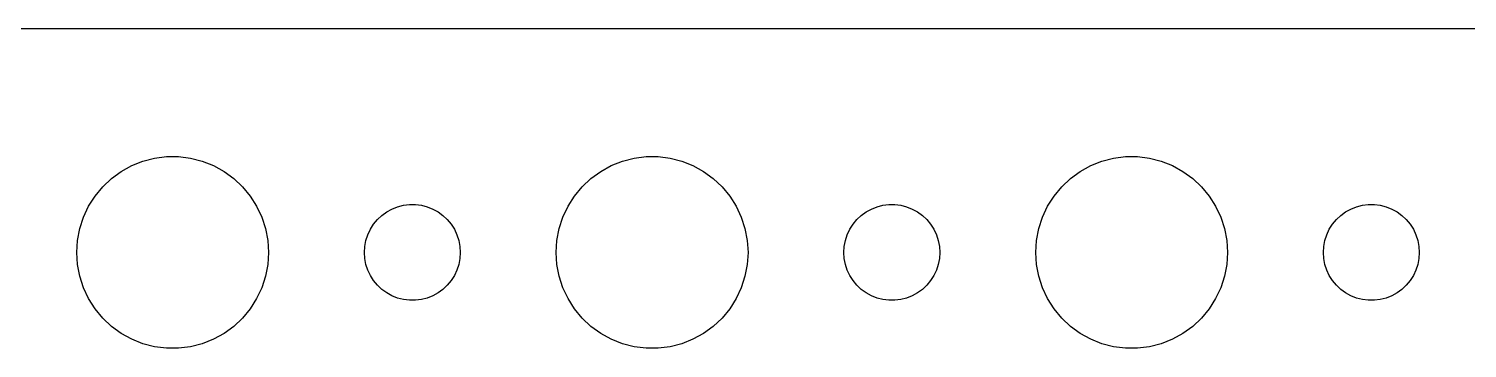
# Model space of a CAD drawing. Header units: metres. Extents: x -187 to 187, y -22 to 22.
# Drawn here: x -94.5 to -49.5, y 12.01 to 21.99 of the extents above; entities that cross this region are included whole.
import ezdxf

# ---------------------------------------------------------------- set-up
doc = ezdxf.new("R2010")
doc.units = ezdxf.units.M

msp = doc.modelspace()

# ---------------------------------------------------------------- linework, layer by layer
for p, q in [((182.314, 21.9901), (-182.314, 21.9901)), ((-91.6075, 17.533), (-91.2773, 17.7145)), ((-91.2773, 17.7145), (-90.927, 17.8532)), ((-90.927, 17.8532), (-90.5621, 17.9469)), ((-90.5621, 17.9469), (-90.1884, 17.9941)), ((-90.1884, 17.9941), (-89.8116, 17.9941)), ((-89.8116, 17.9941), (-89.4379, 17.9469)), ((-89.4379, 17.9469), (-89.073, 17.8532)), ((-89.073, 17.8532), (-88.7227, 17.7145)), ((-88.7227, 17.7145), (-88.3925, 17.533)), ((-76.6075, 17.533), (-76.2773, 17.7145)), ((-76.2773, 17.7145), (-75.927, 17.8532)), ((-75.927, 17.8532), (-75.5621, 17.9469)), ((-75.5621, 17.9469), (-75.1884, 17.9941)), ((-75.1884, 17.9941), (-74.8116, 17.9941)), ((-74.8116, 17.9941), (-74.4379, 17.9469)), ((-74.4379, 17.9469), (-74.073, 17.8532)), ((-74.073, 17.8532), (-73.7227, 17.7145)), ((-73.7227, 17.7145), (-73.3925, 17.533)), ((-61.6075, 17.533), (-61.2773, 17.7145)), ((-61.2773, 17.7145), (-60.927, 17.8532)), ((-60.927, 17.8532), (-60.5621, 17.9469)), ((-60.5621, 17.9469), (-60.1884, 17.9941)), ((-60.1884, 17.9941), (-59.8116, 17.9941)), ((-59.8116, 17.9941), (-59.4379, 17.9469)), ((-59.4379, 17.9469), (-59.0729, 17.8532)), ((-59.0729, 17.8532), (-58.7227, 17.7145)), ((-58.7227, 17.7145), (-58.3925, 17.533)), ((-92.1869, 17.0536), (-91.9123, 17.3115)), ((-91.9123, 17.3115), (-91.6075, 17.533)), ((-88.3925, 17.533), (-88.0877, 17.3115)), ((-88.0877, 17.3115), (-87.8131, 17.0536)), ((-77.1869, 17.0536), (-76.9123, 17.3115)), ((-76.9123, 17.3115), (-76.6075, 17.533)), ((-73.3925, 17.533), (-73.0877, 17.3115)), ((-73.0877, 17.3115), (-72.8131, 17.0536)), ((-62.1869, 17.0536), (-61.9123, 17.3115)), ((-61.9123, 17.3115), (-61.6075, 17.533)), ((-58.3925, 17.533), (-58.0877, 17.3115)), ((-58.0877, 17.3115), (-57.8131, 17.0536)), ((-92.6289, 16.4453), (-92.427, 16.7634)), ((-92.427, 16.7634), (-92.1869, 17.0536)), ((-87.8131, 17.0536), (-87.573, 16.7634)), ((-87.573, 16.7634), (-87.3711, 16.4453)), ((-77.6289, 16.4453), (-77.427, 16.7634)), ((-77.427, 16.7634), (-77.1869, 17.0536)), ((-72.8131, 17.0536), (-72.573, 16.7634)), ((-72.573, 16.7634), (-72.3711, 16.4453)), ((-62.6289, 16.4453), (-62.427, 16.7634)), ((-62.427, 16.7634), (-62.1869, 17.0536)), ((-57.8131, 17.0536), (-57.5729, 16.7634)), ((-57.5729, 16.7634), (-57.3711, 16.4453)), ((-92.7893, 16.1044), (-92.6289, 16.4453)), ((-87.3711, 16.4453), (-87.2107, 16.1044)), ((-83.4561, 16.1558), (-83.3037, 16.2665)), ((-83.3037, 16.2665), (-83.1387, 16.3572)), ((-83.1387, 16.3572), (-82.9635, 16.4266)), ((-82.9635, 16.4266), (-82.7811, 16.4734)), ((-82.7811, 16.4734), (-82.5942, 16.497)), ((-82.5942, 16.497), (-82.4058, 16.497)), ((-82.4058, 16.497), (-82.2189, 16.4734)), ((-82.2189, 16.4734), (-82.0365, 16.4266)), ((-82.0365, 16.4266), (-81.8613, 16.3572)), ((-81.8613, 16.3572), (-81.6963, 16.2665)), ((-81.6963, 16.2665), (-81.5439, 16.1558)), ((-77.7893, 16.1044), (-77.6289, 16.4453)), ((-72.3711, 16.4453), (-72.2107, 16.1044)), ((-68.4561, 16.1558), (-68.3037, 16.2665)), ((-68.3037, 16.2665), (-68.1387, 16.3572)), ((-68.1387, 16.3572), (-67.9635, 16.4266)), ((-67.9635, 16.4266), (-67.7811, 16.4734)), ((-67.7811, 16.4734), (-67.5942, 16.497)), ((-67.5942, 16.497), (-67.4058, 16.497)), ((-67.4058, 16.497), (-67.2189, 16.4734)), ((-67.2189, 16.4734), (-67.0365, 16.4266)), ((-67.0365, 16.4266), (-66.8613, 16.3572)), ((-66.8613, 16.3572), (-66.6963, 16.2665)), ((-66.6963, 16.2665), (-66.5439, 16.1558)), ((-62.7893, 16.1044), (-62.6289, 16.4453)), ((-57.3711, 16.4453), (-57.2107, 16.1044)), ((-53.4561, 16.1558), (-53.3037, 16.2665)), ((-53.3037, 16.2665), (-53.1387, 16.3572)), ((-53.1387, 16.3572), (-52.9635, 16.4266)), ((-52.9635, 16.4266), (-52.7811, 16.4734)), ((-52.7811, 16.4734), (-52.5942, 16.497)), ((-52.5942, 16.497), (-52.4058, 16.497)), ((-52.4058, 16.497), (-52.2189, 16.4734)), ((-52.2189, 16.4734), (-52.0365, 16.4266)), ((-52.0365, 16.4266), (-51.8613, 16.3572)), ((-51.8613, 16.3572), (-51.6963, 16.2665)), ((-51.6963, 16.2665), (-51.5439, 16.1558)), ((-92.9057, 15.7461), (-92.7893, 16.1044)), ((-87.2107, 16.1044), (-87.0943, 15.7461)), ((-83.8145, 15.7226), (-83.7135, 15.8817)), ((-83.7135, 15.8817), (-83.5934, 16.0268)), ((-83.5934, 16.0268), (-83.4561, 16.1558)), ((-81.5439, 16.1558), (-81.4065, 16.0268)), ((-81.4065, 16.0268), (-81.2865, 15.8817)), ((-81.2865, 15.8817), (-81.1855, 15.7226)), ((-77.9057, 15.7461), (-77.7893, 16.1044)), ((-72.2107, 16.1044), (-72.0943, 15.7461)), ((-68.8145, 15.7226), (-68.7135, 15.8817)), ((-68.7135, 15.8817), (-68.5934, 16.0268)), ((-68.5934, 16.0268), (-68.4561, 16.1558)), ((-66.5439, 16.1558), (-66.4065, 16.0268)), ((-66.4065, 16.0268), (-66.2865, 15.8817)), ((-66.2865, 15.8817), (-66.1855, 15.7226)), ((-62.9057, 15.7461), (-62.7893, 16.1044)), ((-57.2107, 16.1044), (-57.0942, 15.7461)), ((-53.8145, 15.7226), (-53.7135, 15.8817)), ((-53.7135, 15.8817), (-53.5934, 16.0268)), ((-53.5934, 16.0268), (-53.4561, 16.1558)), ((-51.5439, 16.1558), (-51.4065, 16.0268)), ((-51.4065, 16.0268), (-51.2865, 15.8817)), ((-51.2865, 15.8817), (-51.1855, 15.7226)), ((-93, 15), (-92.9763, 15.376)), ((-92.9763, 15.376), (-92.9057, 15.7461)), ((-87.0943, 15.7461), (-87.0237, 15.376)), ((-87.0237, 15.376), (-87, 15)), ((-83.9882, 15.188), (-83.9529, 15.373)), ((-83.9529, 15.373), (-83.8947, 15.5522)), ((-83.8947, 15.5522), (-83.8145, 15.7226)), ((-81.1855, 15.7226), (-81.1053, 15.5522)), ((-81.1053, 15.5522), (-81.0471, 15.373)), ((-81.0471, 15.373), (-81.0118, 15.188)), ((-78, 15), (-77.9763, 15.376)), ((-77.9763, 15.376), (-77.9057, 15.7461)), ((-72.0943, 15.7461), (-72.0237, 15.376)), ((-72.0237, 15.376), (-72, 15)), ((-68.9882, 15.188), (-68.9529, 15.373)), ((-68.9529, 15.373), (-68.8947, 15.5522)), ((-68.8947, 15.5522), (-68.8145, 15.7226)), ((-66.1855, 15.7226), (-66.1053, 15.5522)), ((-66.1053, 15.5522), (-66.0471, 15.373)), ((-66.0471, 15.373), (-66.0118, 15.188)), ((-63, 15), (-62.9763, 15.376)), ((-62.9763, 15.376), (-62.9057, 15.7461)), ((-57.0942, 15.7461), (-57.0237, 15.376)), ((-57.0237, 15.376), (-57, 15)), ((-53.9882, 15.188), (-53.9529, 15.373)), ((-53.9529, 15.373), (-53.8947, 15.5522)), ((-53.8947, 15.5522), (-53.8145, 15.7226)), ((-51.1855, 15.7226), (-51.1053, 15.5522)), ((-51.1053, 15.5522), (-51.0471, 15.373)), ((-51.0471, 15.373), (-51.0118, 15.188)), ((-92.9763, 14.624), (-93, 15)), ((-87, 15), (-87.0237, 14.624)), ((-84, 15), (-83.9882, 15.188)), ((-83.9882, 14.812), (-84, 15)), ((-81.0118, 15.188), (-81, 15)), ((-81, 15), (-81.0118, 14.812)), ((-77.9763, 14.624), (-78, 15)), ((-72, 15), (-72.0237, 14.624)), ((-69, 15), (-68.9882, 15.188)), ((-68.9882, 14.812), (-69, 15)), ((-66.0118, 15.188), (-66, 15)), ((-66, 15), (-66.0118, 14.812)), ((-62.9763, 14.624), (-63, 15)), ((-57, 15), (-57.0237, 14.624)), ((-54, 15), (-53.9882, 15.188)), ((-53.9882, 14.812), (-54, 15)), ((-51.0118, 15.188), (-51, 15)), ((-51, 15), (-51.0118, 14.812)), ((-92.9057, 14.2539), (-92.9763, 14.624)), ((-87.0237, 14.624), (-87.0943, 14.2539)), ((-83.9529, 14.627), (-83.9882, 14.812)), ((-83.8947, 14.4478), (-83.9529, 14.627)), ((-83.8145, 14.2774), (-83.8947, 14.4478)), ((-81.1053, 14.4478), (-81.1855, 14.2774)), ((-81.0471, 14.627), (-81.1053, 14.4478)), ((-81.0118, 14.812), (-81.0471, 14.627)), ((-77.9057, 14.2539), (-77.9763, 14.624)), ((-72.0237, 14.624), (-72.0943, 14.2539)), ((-68.9529, 14.627), (-68.9882, 14.812)), ((-68.8947, 14.4478), (-68.9529, 14.627)), ((-68.8145, 14.2774), (-68.8947, 14.4478)), ((-66.1053, 14.4478), (-66.1855, 14.2774)), ((-66.0471, 14.627), (-66.1053, 14.4478)), ((-66.0118, 14.812), (-66.0471, 14.627)), ((-62.9057, 14.2539), (-62.9763, 14.624)), ((-57.0237, 14.624), (-57.0942, 14.2539)), ((-53.9529, 14.627), (-53.9882, 14.812)), ((-53.8947, 14.4478), (-53.9529, 14.627)), ((-53.8145, 14.2774), (-53.8947, 14.4478)), ((-51.1053, 14.4478), (-51.1855, 14.2774)), ((-51.0471, 14.627), (-51.1053, 14.4478)), ((-51.0118, 14.812), (-51.0471, 14.627)), ((-92.7893, 13.8956), (-92.9057, 14.2539)), ((-87.0943, 14.2539), (-87.2107, 13.8956)), ((-83.7135, 14.1183), (-83.8145, 14.2774)), ((-83.5934, 13.9732), (-83.7135, 14.1183)), ((-83.4561, 13.8442), (-83.5934, 13.9732)), ((-81.4065, 13.9732), (-81.5439, 13.8442)), ((-81.2865, 14.1183), (-81.4065, 13.9732)), ((-81.1855, 14.2774), (-81.2865, 14.1183)), ((-77.7893, 13.8956), (-77.9057, 14.2539)), ((-72.0943, 14.2539), (-72.2107, 13.8956)), ((-68.7135, 14.1183), (-68.8145, 14.2774)), ((-68.5934, 13.9732), (-68.7135, 14.1183)), ((-68.4561, 13.8442), (-68.5934, 13.9732)), ((-66.4065, 13.9732), (-66.5439, 13.8442)), ((-66.2865, 14.1183), (-66.4065, 13.9732)), ((-66.1855, 14.2774), (-66.2865, 14.1183)), ((-62.7893, 13.8956), (-62.9057, 14.2539)), ((-57.0942, 14.2539), (-57.2107, 13.8956)), ((-53.7135, 14.1183), (-53.8145, 14.2774)), ((-53.5934, 13.9732), (-53.7135, 14.1183)), ((-53.4561, 13.8442), (-53.5934, 13.9732)), ((-51.4065, 13.9732), (-51.5439, 13.8442)), ((-51.2865, 14.1183), (-51.4065, 13.9732)), ((-51.1855, 14.2774), (-51.2865, 14.1183)), ((-92.6289, 13.5547), (-92.7893, 13.8956)), ((-92.427, 13.2366), (-92.6289, 13.5547)), ((-87.3711, 13.5547), (-87.573, 13.2366)), ((-87.2107, 13.8956), (-87.3711, 13.5547)), ((-83.3037, 13.7335), (-83.4561, 13.8442)), ((-83.1387, 13.6427), (-83.3037, 13.7335)), ((-82.9635, 13.5734), (-83.1387, 13.6427)), ((-82.7811, 13.5266), (-82.9635, 13.5734)), ((-82.5942, 13.5029), (-82.7811, 13.5266)), ((-82.4058, 13.5029), (-82.5942, 13.5029)), ((-82.2189, 13.5266), (-82.4058, 13.5029)), ((-82.0365, 13.5734), (-82.2189, 13.5266)), ((-81.8613, 13.6427), (-82.0365, 13.5734)), ((-81.6963, 13.7335), (-81.8613, 13.6427)), ((-81.5439, 13.8442), (-81.6963, 13.7335)), ((-77.6289, 13.5547), (-77.7893, 13.8956)), ((-77.427, 13.2366), (-77.6289, 13.5547)), ((-72.3711, 13.5547), (-72.573, 13.2366)), ((-72.2107, 13.8956), (-72.3711, 13.5547)), ((-68.3037, 13.7335), (-68.4561, 13.8442)), ((-68.1387, 13.6427), (-68.3037, 13.7335)), ((-67.9635, 13.5734), (-68.1387, 13.6427)), ((-67.7811, 13.5266), (-67.9635, 13.5734)), ((-67.5942, 13.5029), (-67.7811, 13.5266)), ((-67.4058, 13.5029), (-67.5942, 13.5029)), ((-67.2189, 13.5266), (-67.4058, 13.5029)), ((-67.0365, 13.5734), (-67.2189, 13.5266)), ((-66.8613, 13.6427), (-67.0365, 13.5734)), ((-66.6963, 13.7335), (-66.8613, 13.6427)), ((-66.5439, 13.8442), (-66.6963, 13.7335)), ((-62.6289, 13.5547), (-62.7893, 13.8956)), ((-62.427, 13.2366), (-62.6289, 13.5547)), ((-57.3711, 13.5547), (-57.5729, 13.2366)), ((-57.2107, 13.8956), (-57.3711, 13.5547)), ((-53.3037, 13.7335), (-53.4561, 13.8442)), ((-53.1387, 13.6427), (-53.3037, 13.7335)), ((-52.9635, 13.5734), (-53.1387, 13.6427)), ((-52.7811, 13.5266), (-52.9635, 13.5734)), ((-52.5942, 13.5029), (-52.7811, 13.5266)), ((-52.4058, 13.5029), (-52.5942, 13.5029)), ((-52.2189, 13.5266), (-52.4058, 13.5029)), ((-52.0365, 13.5734), (-52.2189, 13.5266)), ((-51.8613, 13.6427), (-52.0365, 13.5734)), ((-51.6963, 13.7335), (-51.8613, 13.6427)), ((-51.5439, 13.8442), (-51.6963, 13.7335)), ((-92.1869, 12.9464), (-92.427, 13.2366)), ((-87.573, 13.2366), (-87.8131, 12.9464)), ((-77.1869, 12.9464), (-77.427, 13.2366)), ((-72.573, 13.2366), (-72.8131, 12.9464)), ((-62.1869, 12.9464), (-62.427, 13.2366)), ((-57.5729, 13.2366), (-57.8131, 12.9464)), ((-91.9123, 12.6884), (-92.1869, 12.9464)), ((-91.6075, 12.467), (-91.9123, 12.6884)), ((-88.0877, 12.6884), (-88.3925, 12.467)), ((-87.8131, 12.9464), (-88.0877, 12.6884)), ((-76.9123, 12.6884), (-77.1869, 12.9464)), ((-76.6075, 12.467), (-76.9123, 12.6884)), ((-73.0877, 12.6884), (-73.3925, 12.467)), ((-72.8131, 12.9464), (-73.0877, 12.6884)), ((-61.9123, 12.6884), (-62.1869, 12.9464)), ((-61.6075, 12.467), (-61.9123, 12.6884)), ((-58.0877, 12.6884), (-58.3925, 12.467)), ((-57.8131, 12.9464), (-58.0877, 12.6884)), ((-91.2773, 12.2855), (-91.6075, 12.467)), ((-90.927, 12.1468), (-91.2773, 12.2855)), ((-88.7227, 12.2855), (-89.073, 12.1468)), ((-88.3925, 12.467), (-88.7227, 12.2855)), ((-76.2773, 12.2855), (-76.6075, 12.467)), ((-75.927, 12.1468), (-76.2773, 12.2855)), ((-73.7227, 12.2855), (-74.073, 12.1468)), ((-73.3925, 12.467), (-73.7227, 12.2855)), ((-61.2773, 12.2855), (-61.6075, 12.467)), ((-60.927, 12.1468), (-61.2773, 12.2855)), ((-58.7227, 12.2855), (-59.0729, 12.1468)), ((-58.3925, 12.467), (-58.7227, 12.2855)), ((-90.5621, 12.0531), (-90.927, 12.1468)), ((-90.1884, 12.0059), (-90.5621, 12.0531)), ((-89.8116, 12.0059), (-90.1884, 12.0059)), ((-89.4379, 12.0531), (-89.8116, 12.0059)), ((-89.073, 12.1468), (-89.4379, 12.0531)), ((-75.5621, 12.0531), (-75.927, 12.1468)), ((-75.1884, 12.0059), (-75.5621, 12.0531)), ((-74.8116, 12.0059), (-75.1884, 12.0059)), ((-74.4379, 12.0531), (-74.8116, 12.0059)), ((-74.073, 12.1468), (-74.4379, 12.0531)), ((-60.5621, 12.0531), (-60.927, 12.1468)), ((-60.1884, 12.0059), (-60.5621, 12.0531)), ((-59.8116, 12.0059), (-60.1884, 12.0059)), ((-59.4379, 12.0531), (-59.8116, 12.0059)), ((-59.0729, 12.1468), (-59.4379, 12.0531))]:
    msp.add_line(p, q)

doc.saveas('drawing.dxf')
